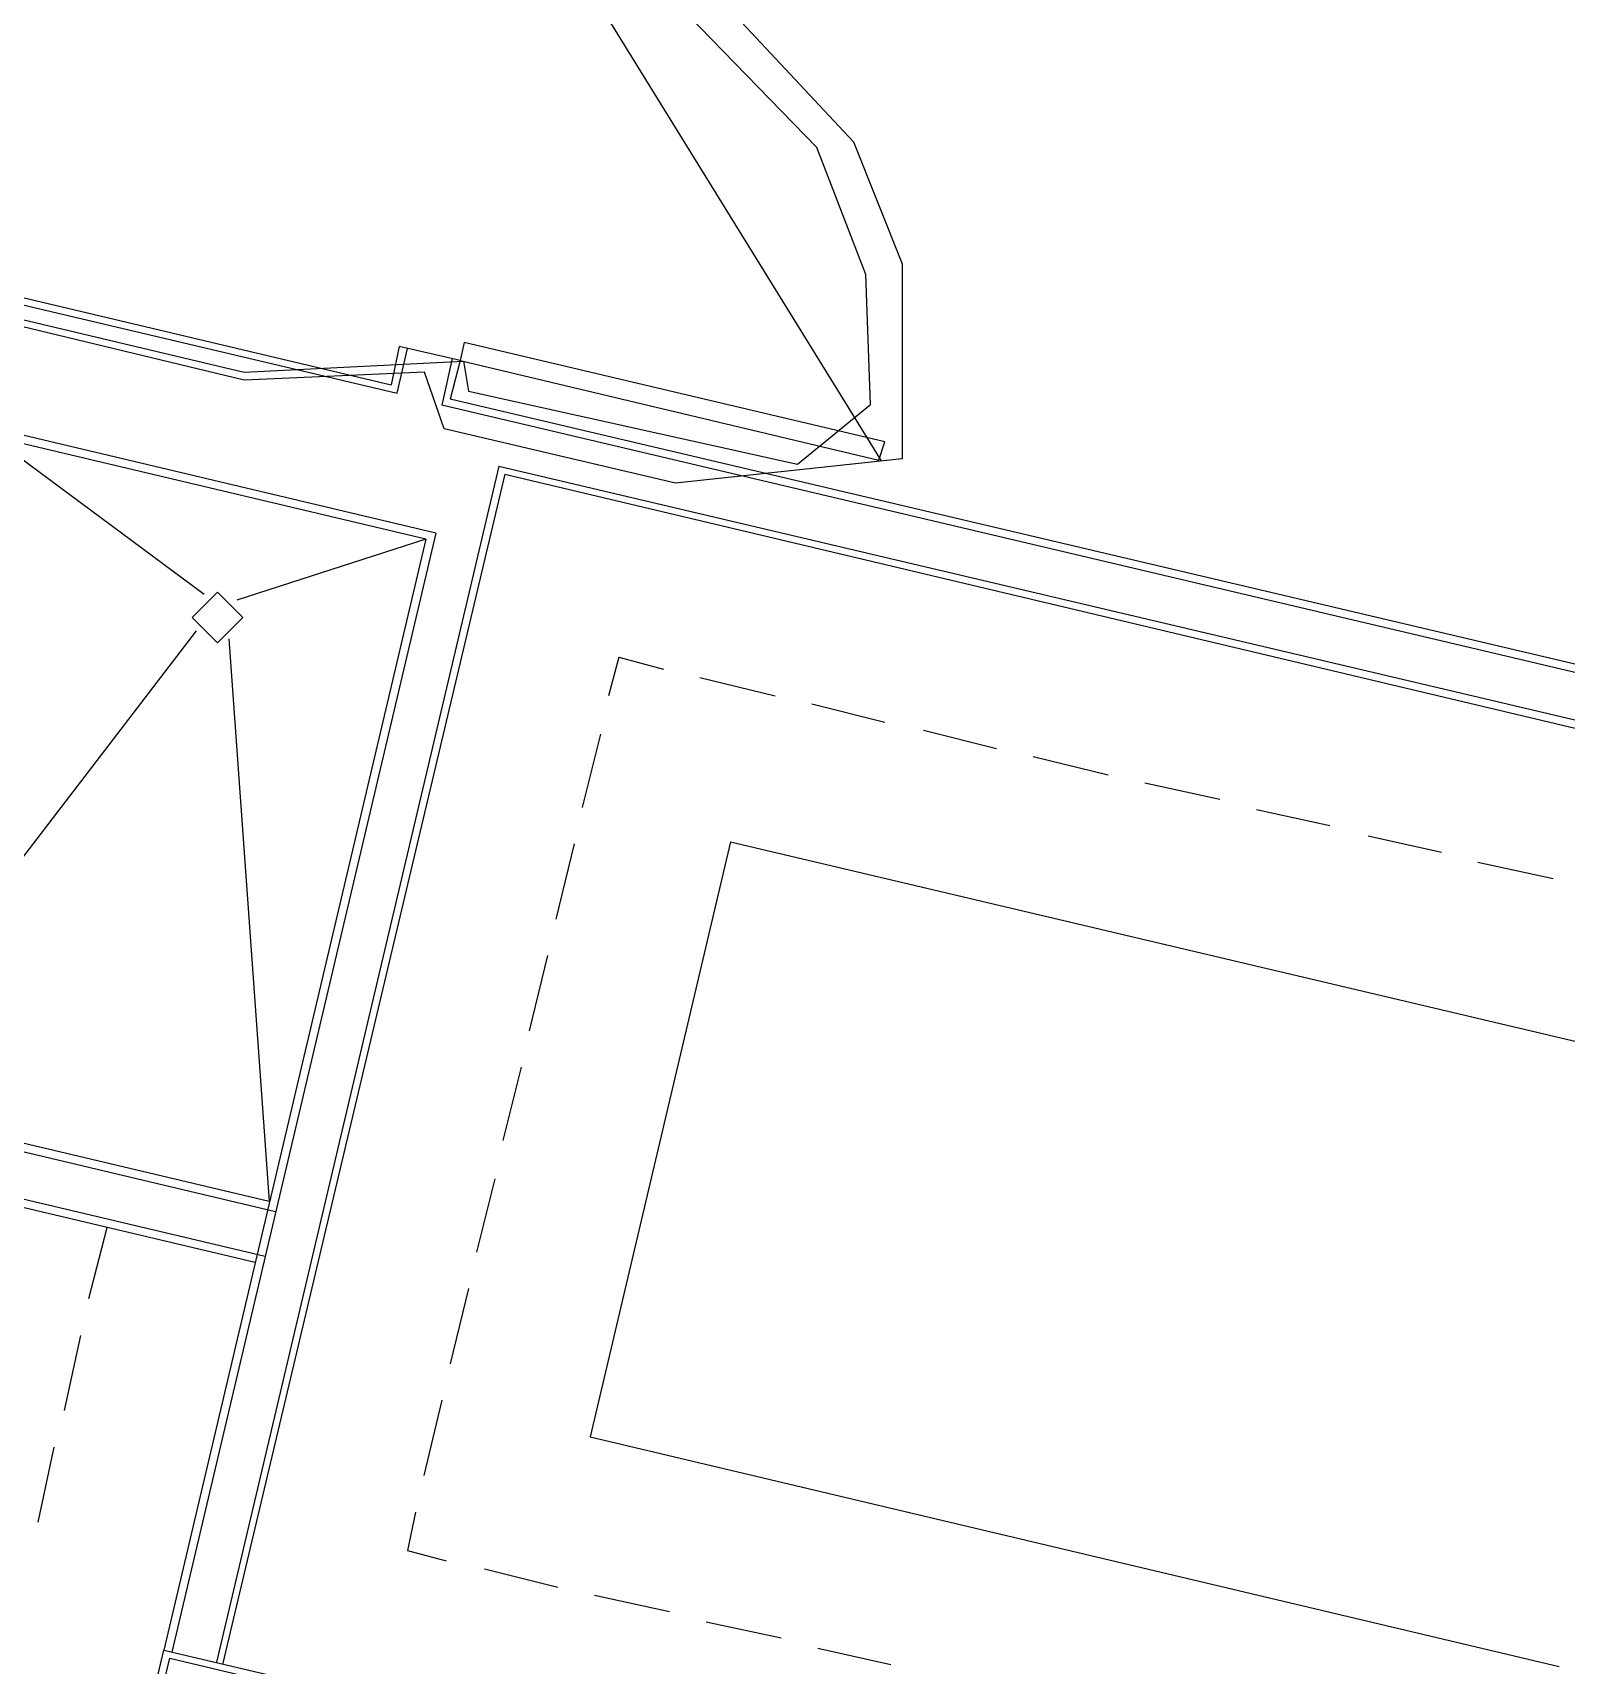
# Model space of a CAD drawing. Header units: feet. Extents: x -84 to 198, y -22 to 181.
# Drawn here: x 88.66 to 98.73, y 24.72 to 35.44 of the extents above; entities that cross this region are included whole.
import ezdxf

# ---------------------------------------------------------------- set-up
doc = ezdxf.new("R2010")
doc.units = ezdxf.units.FT
for name, color, linetype in [('A-AREA-COMUN', 252, 'CONTINUOUS'), ('A-AREA-UNIDAD', 30, 'CONTINUOUS'), ('A-LINEA', 7, 'CONTINUOUS')]:
    doc.layers.add(name, color=color, linetype=linetype)

msp = doc.modelspace()

# ---------------------------------------------------------------- linework, layer by layer
at = {"layer": 'A-AREA-COMUN'}
msp.add_lwpolyline([(79.072, 32.96), (80.032, 33.3156), (80.96, 33.92), (81.472, 34.7556), (81.52, 35.2356), (90.048, 33.2089), (91.488, 33.28), (91.52, 33.0844), (93.68, 32.6044), (94.16, 32.9956), (94.128, 33.8489), (93.808, 34.6844), (92.96, 35.5556)], dxfattribs=at)
at = {"layer": 'A-AREA-UNIDAD'}
msp.add_lwpolyline([(93.12, 35.7156), (94.048, 34.72), (94.368, 33.92), (94.368, 32.64), (92.88, 32.48), (91.36, 32.8356), (91.232, 33.2089), (90.048, 33.1556), (81.568, 35.2), (81.52, 34.7556), (81.152, 34.1689), (80.32, 33.2444), (79.168, 32.7289)], dxfattribs=at)
at = {"layer": 'A-LINEA'}
for p, q in [((94.2306, 32.6255), (92.1256, 36.035)), ((81.4667, 35.3911), (91.0133, 33.1244)), ((81.4533, 35.3378), (91.0533, 33.0711)), ((91.0667, 33.3778), (91.0133, 33.1244)), ((91.0533, 33.0711), (91.12, 33.3644)), ((91.4667, 33.2844), (91.0667, 33.3778)), ((91.4133, 33.2978), (91.3467, 32.9911)), ((91.4667, 33.2844), (91.4, 33.0311)), ((100.96, 30.7778), (91.4, 33.0311)), ((100.8933, 30.7378), (91.3467, 32.9911)), ((91.3067, 32.1511), (88.3867, 32.8444)), ((88.4, 32.7778), (89.7867, 31.7511)), ((91.72, 32.5911), (89.8667, 24.7378)), ((91.72, 32.5911), (100.8267, 30.4444)), ((91.76, 32.5378), (89.9067, 24.7244)), ((91.76, 32.5378), (100.8667, 30.3778)), ((91.24, 32.1111), (89.52, 24.8178)), ((91.3067, 32.1511), (89.5733, 24.8044)), ((91.24, 32.1111), (90, 31.7111)), ((89.7333, 31.5111), (87.3733, 28.4311)), ((89.9467, 31.4578), (90.2133, 27.7644)), ((92.5067, 31.3378), (92.44, 31.0844)), ((92.5067, 31.3378), (92.8, 31.2578)), ((93.04, 31.2044), (93.5333, 31.0844)), ((93.7733, 31.0311), (94.2533, 30.9111)), ((92.3867, 30.8311), (92.2667, 30.3511)), ((94.5067, 30.8578), (94.9867, 30.7378)), ((95.2267, 30.6844), (95.72, 30.5644)), ((95.96, 30.5111), (96.4533, 30.4044)), ((96.6933, 30.3378), (97.1733, 30.2311)), ((93.24, 30.1244), (92.32, 26.2178)), ((93.24, 30.1244), (100.4133, 28.4311)), ((97.4267, 30.1644), (97.9067, 30.0578)), ((92.2133, 30.1111), (92.0933, 29.6178)), ((98.1467, 29.9911), (98.64, 29.8844)), ((92.04, 29.3778), (91.92, 28.8844)), ((83.8933, 29.2044), (90.2533, 27.6978)), ((83.76, 28.8711), (90.12, 27.3644)), ((83.8267, 28.9111), (90.1867, 27.4044)), ((91.8667, 28.6444), (91.7467, 28.1644)), ((91.6933, 27.9111), (91.5733, 27.4311)), ((89.1467, 27.5911), (89.0267, 27.1244)), ((91.52, 27.1911), (91.4, 26.6978)), ((88.9733, 26.8844), (88.8667, 26.3911)), ((91.3467, 26.4578), (91.2267, 25.9644)), ((92.32, 26.2178), (98.68, 24.7111)), ((88.8, 26.1511), (88.6933, 25.6578)), ((91.1733, 25.7244), (91.12, 25.4711)), ((91.12, 25.4711), (91.3733, 25.4044)), ((91.6267, 25.3511), (92.1067, 25.2311)), ((92.3467, 25.1778), (92.84, 25.0711)), ((93.08, 25.0044), (93.5733, 24.8978)), ((93.8133, 24.8311), (94.2933, 24.7244))]:
    msp.add_line(p, q, dxfattribs=at)
for points in [[(91.4667, 33.2844), (94.2133, 32.6311), (94.2533, 32.7511), (91.4933, 33.4044), (91.4667, 33.2844)], [(91.24, 32.1111), (88.32, 32.8044), (88.44, 33.3244)], [(90.04, 31.5978), (89.8733, 31.7644), (89.7067, 31.5978), (89.8733, 31.4311), (90.04, 31.5978)], [(83.76, 28.8711), (83.8533, 29.2711), (90.2133, 27.7644)], [(89.52, 24.8178), (93.7733, 23.8178), (93.2667, 21.6711), (89.0133, 22.6711), (89.52, 24.8178)], [(89.56, 24.7644), (93.7067, 23.7778), (93.2267, 21.7244), (89.0667, 22.7111), (89.56, 24.7644)]]:
    msp.add_lwpolyline(points, dxfattribs=at)

doc.saveas('drawing.dxf')
